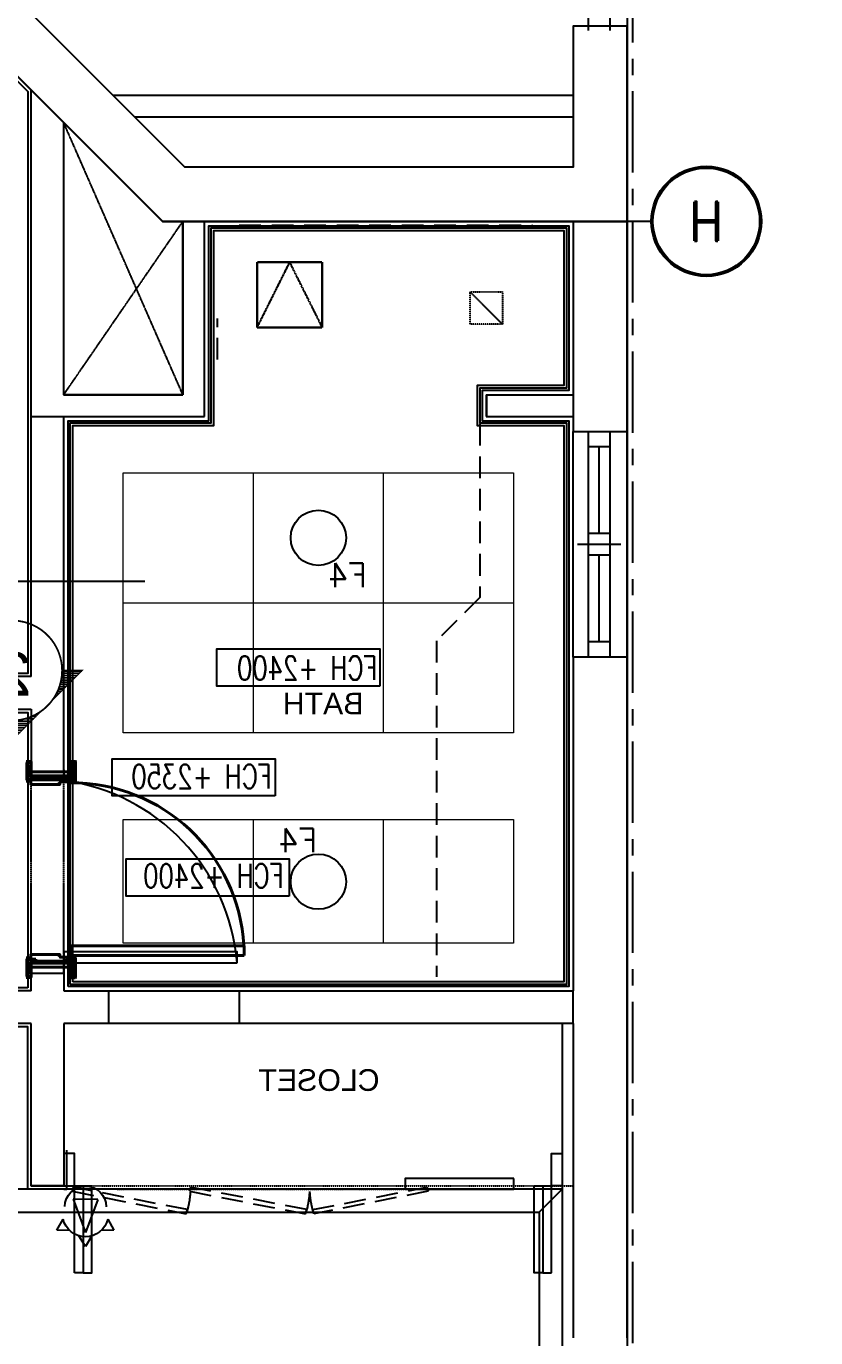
# Model space of a CAD drawing. Header units: millimetres. Extents: x 186805 to 449048, y 2167 to 51540.
# Drawn here: x 381555 to 385198, y 9782 to 15832 of the extents above; entities that cross this region are included whole.
import ezdxf
from ezdxf.enums import TextEntityAlignment as Align

# ---------------------------------------------------------------- set-up
doc = ezdxf.new("R2010")
doc.units = ezdxf.units.MM
for name, pattern in [('BC$0$DASHDOT2', [0.5, 0.25, -0.125, 0, -0.125]), ('BC$0$HIDDEN', [0.375, 0.25, -0.125]), ('BC$0$XR-BAS2-BLOCK-B$1$CENTER', [2, 1.25, -0.25, 0.25, -0.25]), ('CENTER', [2, 1.25, -0.25, 0.25, -0.25]), ('HIDDEN', [0.375, 0.25, -0.125]), ('HIDDEN2', [0.1875, 0.125, -0.0625]), ('PHANTOM2', [1.25, 0.625, -0.125, 0.125, -0.125, 0.125, -0.125]), ('TYPICAL.FLR HVAC DUCTING_xref(NID-R5-MO)$0$TYPICAL FLR.-HVAC_xref$0$HIDDEN', [0.375, 0.25, -0.125])]:
    doc.linetypes.add(name, pattern=pattern)
doc.layers.get('0').update_dxf_attribs({"linetype": 'CONTINUOUS'})
for name, color, linetype, lineweight in [('0-60x60-C', 3, 'CONTINUOUS', 13), ('1', 130, 'CONTINUOUS', 40), ('ACCESS PANEL', 170, 'CONTINUOUS', 30), ('wall', 4, 'CONTINUOUS', 25)]:
    doc.layers.add(name, color=color, linetype=linetype, lineweight=lineweight)
for name, color, linetype in [('0-cornice-C', 3, 'CONTINUOUS'), ('0TG-grid', 9, 'CENTER'), ('0TG-opening indicator', 8, 'PHANTOM2'), ('0TG-text', 4, 'CONTINUOUS'), ('5 cm Ins.plasticboard', 211, 'CONTINUOUS'), ('A-ABOVE DOOR', 1, 'HIDDEN2'), ('A-CONC-BLDG', 6, 'CONTINUOUS'), ('a-door', 4, 'CONTINUOUS'), ('a-hatch shaft', 7, 'CONTINUOUS'), ('A-JOINT', 4, 'CONTINUOUS'), ('a-wall', 140, 'CONTINUOUS'), ('A-WIND', 4, 'CONTINUOUS'), ('ALAN', 6, 'CONTINUOUS'), ('BC$0$SHORE-AXE$0$A-SYMBOLS', 55, 'CONTINUOUS'), ('BC-dim', 1, 'CONTINUOUS'), ('BC-TILES', 2, 'CONTINUOUS'), ('E-ARMATUR', 2, 'CONTINUOUS'), ('MEP', 16, 'CONTINUOUS'), ('SHADOW LINE', 151, 'CONTINUOUS'), ('SITE SURVEY ROOM$0$SITE SURVEY ROOM$0$DECORATIVE DETAILS-1$0$WALL FIXTURE DETAILS$0$ECO-WORLD DETAILS$0$FINAL ECO-1#$0$REV ECO$0$FINAL DRGS1$0$REFER', 7, 'CONTINUOUS'), ('TEXT', 3, 'CONTINUOUS')]:
    doc.layers.add(name, color=color, linetype=linetype)
doc.layers.add('D-ACC 100mm THICK', color=172, linetype='CONTINUOUS', true_color=0x0a0adb)
doc.layers.add('D-ACC-150MM THICK', color=97, linetype='CONTINUOUS', true_color=0x309d2a)
doc.styles.add('BC$0$SHORE-AXE$0$ROMAND', font='ROMAND')
doc.styles.add('BW.B$0$SAS', font='sanss___.ttf')
doc.styles.add('ROMANS_075', font='romans.shx', dxfattribs={"width": 0.75})

# ---------------------------------------------------------------- blocks, each defined once
blk = doc.blocks.new('A$C7C4A1575')
at = {"layer": 'A-ABOVE DOOR', "color": 8}
for p, q in [((67295.1, 41050), (64945.1, 41050)), ((67295.1, 40070), (67295.1, 39140)), ((67445.1, 40070), (67445.1, 39140))]:
    blk.add_line(p, q, dxfattribs=at)
at = {"layer": 'A-ABOVE DOOR', "color": 8, "linetype": 'Continuous'}
for p, q in [((64695.1, 38610), (64695.1, 37570)), ((64945.1, 38610), (64945.1, 37570))]:
    blk.add_line(p, q, dxfattribs=at)
at = {"layer": 'A-CONC-BLDG', "color": 8}
blk.add_lwpolyline([(70139, 31615.1), (70245.1, 31721.2), (70245.1, 33194.8), (66839.9, 36600), (64695.1, 36600), (64695.1, 35700), (64945.1, 35700), (64945.1, 36350), (66736.4, 36350), (69995.1, 33091.3), (69995.1, 31759)], dxfattribs=at)
at = {"layer": 'a-door', "color": 8, "lineweight": -3}
for points in [[(65045.1, 41450), (65045.1, 40900), (64995.1, 40900), (64995.1, 41050), (65045.1, 41050)], [(65085.1, 41450), (65125.1, 41450), (65125.1, 41050), (65045.1, 41050)], [(65085.1, 41050), (65085.1, 41450), (65045.1, 41450)], [(67245.1, 41450), (67245.1, 40900), (67295.1, 40900), (67295.1, 41050), (67165.1, 41050)], [(67205.1, 41050), (67205.1, 41450), (67165.1, 41450), (67165.1, 41050)], [(67205.1, 41450), (67245.1, 41450)]]:
    blk.add_lwpolyline(points, dxfattribs=at)
at = {"layer": 'a-door', "color": 8}
for points in [[(66495.1, 40020), (66495.1, 39970), (67295.1, 39970), (67295.1, 40070)], [(67445.1, 40070), (67445.1, 40020), (66495.1, 40020)], [(67295.1, 39130), (67295.1, 39180), (67445.1, 39180), (67445.1, 39130)]]:
    blk.add_lwpolyline(points, dxfattribs=at)
blk.add_arc((67414.9, 40095.1), 922.9, 184.66665, 262.53899, dxfattribs=at)
at = {"layer": 'A-JOINT', "color": 8}
blk.add_lwpolyline([(64945.1, 40300), (64995.1, 40300), (64995.1, 44900)], dxfattribs=at)
at = {"layer": 'a-wall', "color": 8}
for p, q in [((64695.1, 41750), (64695.1, 38610)), ((64945.1, 40300), (64945.1, 41750)), ((67295.1, 41050), (67445.1, 41050)), ((67295.1, 40300), (67295.1, 41050)), ((67445.1, 41050), (67445.1, 40300)), ((64945.1, 40300), (67295.1, 40300)), ((67445.1, 40300), (67685.1, 40300)), ((64945.1, 38610), (64945.1, 40150)), ((67295.1, 40150), (64945.1, 40150)), ((67295.1, 40070), (67295.1, 40150)), ((67445.1, 40150), (67685.1, 40150)), ((67445.1, 40150), (67445.1, 40070)), ((67295.1, 40070), (67445.1, 40070)), ((67445.1, 39140), (67295.1, 39140)), ((67295.1, 39140), (67295.1, 37500)), ((67295.1, 39140), (67295.1, 37500)), ((67445.1, 38850), (67445.1, 39140)), ((70145.1, 38850), (67445.1, 38850)), ((67445.1, 38700), (70145.1, 38700)), ((67445.1, 38700), (67445.1, 35994.8)), ((67445.1, 38700), (67445.1, 35994.8)), ((64695.1, 38610), (64945.1, 38610)), ((64695.1, 37570), (64695.1, 36600)), ((64945.1, 37570), (64695.1, 37570)), ((64945.1, 36600), (64945.1, 37570)), ((65345.1, 37500), (64945.1, 37500)), ((65345.1, 37500), (64945.1, 37500)), ((65345.1, 37400), (65345.1, 37500)), ((65345.1, 37400), (65345.1, 37500)), ((66645.1, 37500), (66645.1, 36600)), ((67445.1, 37500), (66645.1, 37500)), ((66645.1, 37500), (66645.1, 36600)), ((67445.1, 37500), (66645.1, 37500)), ((65345.1, 37400), (64945.1, 37400)), ((65345.1, 37400), (64945.1, 37400)), ((66745.1, 37400), (66745.1, 36600)), ((67295.1, 37400), (66745.1, 37400)), ((66745.1, 37400), (66745.1, 36600)), ((67295.1, 37400), (66745.1, 37400)), ((67295.1, 37400), (67295.1, 36144.8)), ((67295.1, 37400), (67295.1, 36144.8)), ((64945.1, 36120), (66966.4, 36120)), ((64945.1, 36020), (67066.4, 36020))]:
    blk.add_line(p, q, dxfattribs=at)
at = {"layer": 'A-WIND', "color": 8}
for p, q in [((64775.1, 37570), (64775.1, 38610)), ((64875.1, 37570), (64875.1, 38610)), ((64775.1, 38540), (64875.1, 38540)), ((64825.1, 38540), (64825.1, 38140)), ((64775.1, 38140), (64875.1, 38140)), ((64925.1, 38090), (64725.1, 38090)), ((64775.1, 38040), (64875.1, 38040)), ((64825.1, 38040), (64825.1, 37640)), ((64775.1, 37640), (64875.1, 37640)), ((64775.1, 34680), (64775.1, 35720)), ((64875.1, 34680), (64875.1, 35720))]:
    blk.add_line(p, q, dxfattribs=at)
at = {"layer": 'ALAN', "color": 8}
blk.add_lwpolyline([(60642.7, 30034), (61968.5, 31359.8), (62003.9, 31324.4), (63418.1, 32738.7), (63382.7, 32774), (64695.1, 34086.4), (64695.1, 45150), (65870.1, 45150), (65870.1, 45100), (67870.1, 45100), (67870.1, 45150), (69570.1, 45150), (69570.1, 45100), (71570.1, 45100), (71570.1, 45150), (73270.1, 45150), (73270.1, 45100), (75270.1, 45100), (75270.1, 45150), (75543.3, 45150), (75686.4, 45007), (76075.3, 45395.9, -2.414214), (78479.5, 45395.9), (83782.8, 40092.6)], format="xyb", dxfattribs=at)
blk = doc.blocks.new('A$C32DD6ECA')
at = {"layer": '0-60x60-C', "color": 16, "xscale": 0.0418312498368323, "yscale": 0.0418312498368323, "zscale": 0.0418312498368323, "rotation": 180}
blk.add_blockref('A$C7C4A1575', (4397.08, 2202.64), dxfattribs=at)
blk = doc.blocks.new('W3')
at = {"layer": 'A-WIND'}
for p, q in [((-500, 230), (-500, 30)), ((-1020, 180), (20, 180)), ((-950, 80), (-950, 180)), ((-550, 130), (-950, 130)), ((-550, 80), (-550, 180)), ((-450, 80), (-450, 180)), ((-50, 130), (-450, 130)), ((-50, 80), (-50, 180)), ((-1020, 80), (20, 80))]:
    blk.add_line(p, q, dxfattribs=at)
blk = doc.blocks.new('f44')
at = {"layer": 'E-ARMATUR', "color": 16}
blk.add_circle((0, 0), 127.5, dxfattribs=at)
blk = doc.blocks.new('BC$0$SHORE-AXE$0$A-SYM18')
at = {"color": 0, "linetype": 'ByBlock'}
blk.add_line((0, 266), (0, 0), dxfattribs=at)
for radius in [508, 500, 492]:
    blk.add_circle((0, 774), radius, dxfattribs=at)
at = {"color": 0, "linetype": 'ByBlock', "style": 'BC$0$SHORE-AXE$0$ROMAND'}
blk.add_attdef('AXE_NUMBER', text='', height=360, dxfattribs=at).set_placement((0, 774), align=Align.MIDDLE)
blk = doc.blocks.new('A$C35C014DB')
at = {"layer": 'SITE SURVEY ROOM$0$SITE SURVEY ROOM$0$DECORATIVE DETAILS-1$0$WALL FIXTURE DETAILS$0$ECO-WORLD DETAILS$0$FINAL ECO-1#$0$REV ECO$0$FINAL DRGS1$0$REFER'}
h = blk.add_hatch(dxfattribs=at)
h.set_pattern_fill('ANSI31', color=8, scale=82.345676, angle=136.12912, style=0)
h.set_pattern_definition([(358.87088, (7664.575, 10813.092), (-0.202834, -10.29121), [])])
h.paths.add_polyline_path([(3595.5, 9791.8, -0.333605), (3318.7, 9791.2), (3457.4, 9653.1)])
h.paths.add_polyline_path([(3226.1, 9975.4), (3133.9, 9975.2), (3272.6, 9837, -0.162403)])
h.paths.add_polyline_path([(3779.5, 9976.6), (3687.3, 9976.4, -0.162403), (3641.4, 9837.8)])
h.paths.add_polyline_path([(3075.5, 9863.3), (3075.2, 10011.4), (3148.7, 10011.6), (3149, 9863.4)], flags=9)
at = {"color": 8, "linetype": 'BC$0$HIDDEN', "ltscale": 400}
for p, q in [((2408.7, 12030.4), (1056.4, 12030.1)), ((2508.3, 11410.2), (2508.3, 11599.4))]:
    blk.add_line(p, q, dxfattribs=at)
at = {"color": 9}
for points in [[(6053.6, 9962.9), (6053.6, 10562.9), (6233.6, 10562.9), (6233.6, 10413.2), (7153.6, 11333.2), (7153.6, 13382.9), (6753.6, 13382.9), (6753.6, 13562.9), (7153.6, 13562.9), (7153.6, 14732.9), (6089.7, 14732.9), (5779.7, 15043), (3383.6, 12646.9), (3383.6, 9962.9)], [(3383.6, 8512.9), (6053.6, 8512.9), (6053.6, 9782.9), (3383.6, 9782.9)]]:
    blk.add_lwpolyline(points, close=True, dxfattribs=at)
at = {"color": 8, "linetype": 'BC$0$HIDDEN', "ltscale": 400}
blk.add_lwpolyline([(1298.6, 11113.4), (1298.6, 10313.4), (1498.6, 10113.4), (1498.6, 8563.3)], dxfattribs=at)
at = {"color": 9}
for points in [[(3203.6, 7582.9), (3383.6, 7582.9), (3383.6, 8332.9), (4703.6, 8332.9), (4703.6, 3762.9), (918.6, 3762.9), (918.6, 3762.9)], [(3218.6, 7582.9), (3203.6, 7582.9), (3203.6, 7762.9), (3203.6, 7762.9)]]:
    blk.add_lwpolyline(points, dxfattribs=at)
at = {"color": 8, "linetype": 'BC$0$HIDDEN', "ltscale": 400}
for points in [[(1537.6, 7573.6), (2064, 7469.8), (2069.6, 7489), (1542.7, 7592.9)], [(2638.6, 7573.6), (2103.1, 7469.8), (2097.6, 7489), (2633.4, 7592.9)], [(3179.6, 7573.6), (2653.1, 7469.8), (2647.6, 7489), (3174.4, 7592.9)]]:
    blk.add_lwpolyline(points, close=True, dxfattribs=at)
for centre, start, end in [((1675.6, 7592.9), 342.37533, 357.18675), ((2491.6, 7592.9), 182.81325, 197.62467), ((3041.6, 7592.9), 182.81325, 197.62467)]:
    blk.add_arc(centre, 407.5, start, end, dxfattribs=at)
at = {"layer": '0-60x60-C', "color": 1}
for p, q in [((1743.6, 9687.9), (1743.6, 10887.9)), ((2343.6, 9687.9), (2343.6, 10887.9)), ((2943.6, 10287.9), (1143.6, 10287.9)), ((1743.6, 8717.9), (1743.6, 9287.9)), ((2343.6, 8717.9), (2343.6, 9287.9))]:
    blk.add_line(p, q, dxfattribs=at)
blk.add_lwpolyline([(1143.6, 10887.9), (1143.6, 9687.9), (2943.6, 9687.9), (2943.6, 9687.9), (2943.6, 10887.9), (2943.6, 10887.9)], close=True, dxfattribs=at)
blk.add_lwpolyline([(1143.6, 9287.9), (1143.6, 8717.9), (2943.6, 8717.9), (2943.6, 9287.9), (1143.6, 9287.9)], dxfattribs=at)
at = {"layer": '0-cornice-C', "color": 1}
for p, q in [((1024.6, 7476.9), (918.6, 7582.9)), ((918.6, 7582.9), (3218.6, 7582.9))]:
    blk.add_line(p, q, dxfattribs=at)
at = {"layer": '0-cornice-C', "color": 5}
blk.add_line((3368.6, 7582.9), (4718.6, 7582.9), dxfattribs=at)
at = {"layer": '0-cornice-C', "color": 1}
blk.add_lwpolyline([(1024.6, 3868.9), (4597.6, 3868.9), (4597.6, 7476.9), (1024.6, 7476.9)], close=True, dxfattribs=at)
at = {"layer": '0TG-grid', "linetype": 'BC$0$XR-BAS2-BLOCK-B$1$CENTER', "ltscale": 300}
blk.add_line((593.6, 15047.9), (593.6, 1497.9), dxfattribs=at)
at = {"layer": '0TG-opening indicator', "color": 1}
for p, q in [((2668.6, 11247.9), (3218.6, 12503.1)), ((3218.6, 11247.9), (2668.6, 12047.9))]:
    blk.add_line(p, q, dxfattribs=at)
at = {"layer": '1', "color": 8}
for p, q in [((3163.6, 9468.9), (3163.6, 9554.9)), ((3165.6, 9556.9), (3188.6, 9556.9)), ((3168.1, 9474.9), (3168.1, 9548.9)), ((3170.1, 9550.9), (3186.1, 9550.9)), ((3186.1, 9540.9), (3183.1, 9540.9)), ((3183.1, 9540.9), (3183.1, 9484.9)), ((3186.1, 9550.9), (3186.1, 9540.9)), ((3188.6, 9489.9), (3188.6, 9507.9)), ((3188.6, 9507.9), (3368.6, 9507.9)), ((3368.6, 9555.9), (3368.6, 9479.9)), ((3391.6, 9555.9), (3368.6, 9555.9)), ((3368.6, 9507.9), (3368.6, 9489.9)), ((3387.1, 9550.9), (3371.1, 9550.9)), ((3371.1, 9550.9), (3371.1, 9540.9)), ((3371.1, 9540.9), (3374.1, 9540.9)), ((3374.1, 9540.9), (3374.1, 9484.9)), ((3389.1, 9474.9), (3389.1, 9548.9)), ((3186.1, 9466.9), (3165.6, 9466.9)), ((3186.1, 9474.9), (3168.1, 9474.9)), ((3168.1, 9472.9), (3168.1, 9474.9)), ((3168.1, 9474.9), (3208.1, 9474.9)), ((3208.1, 9470.9), (3170.1, 9470.9)), ((3183.1, 9484.9), (3186.1, 9484.9)), ((3186.1, 9484.9), (3186.1, 9474.9)), ((3221.1, 9479.9), (3186.1, 9479.9)), ((3186.1, 9479.9), (3186.1, 9474.9)), ((3186.1, 9474.9), (3210.1, 9474.9)), ((3210.1, 9470.9), (3186.1, 9470.9)), ((3186.1, 9470.9), (3186.1, 9464.9)), ((3188.1, 9462.9), (3234.1, 9462.9)), ((3368.6, 9489.9), (3188.6, 9489.9)), ((3206.6, 9489.9), (3206.6, 9479.9)), ((3206.6, 9479.9), (3350.6, 9479.9)), ((3208.1, 9474.9), (3208.1, 9470.9)), ((3210.1, 9474.9), (3210.1, 9470.9)), ((3261.1, 9479.9), (3226.1, 9479.9)), ((3236.1, 9460.9), (3236.1, 9459.2)), ((3236.1, 9459.2), (3237.1, 9459.2)), ((3236.1, 9457.1), (3238.1, 9457.1)), ((3236.1, 9457.1), (3236.1, 9451.9)), ((3237.1, 9459.2), (3239.1, 9459.2)), ((3238.1, 9457.1), (3239.1, 9457.1)), ((3238.1, 9449.9), (3369.1, 9449.9)), ((3239.1, 9457.1), (3239.1, 9459.2)), ((3261.1, 9479.9), (3266.1, 9479.9)), ((3331.1, 9479.9), (3266.1, 9479.9)), ((3371.1, 9479.9), (3336.1, 9479.9)), ((3347.1, 9470.9), (3347.1, 9474.9)), ((3347.1, 9474.9), (3371.1, 9474.9)), ((3371.1, 9470.9), (3347.1, 9470.9)), ((3349.1, 9474.9), (3349.1, 9470.9)), ((3389.1, 9474.9), (3349.1, 9474.9)), ((3349.1, 9470.9), (3387.1, 9470.9)), ((3350.6, 9489.9), (3350.6, 9479.9)), ((3374.1, 9484.9), (3371.1, 9484.9)), ((3371.1, 9484.9), (3371.1, 9474.9)), ((3371.1, 9474.9), (3371.1, 9479.9)), ((3371.1, 9474.9), (3389.1, 9474.9)), ((3371.1, 9451.9), (3371.1, 9470.9)), ((3371.1, 9465.9), (3391.6, 9465.9)), ((3389.1, 9472.9), (3389.1, 9474.9)), ((2386.7, 8660.7), (2386.7, 8705.7)), ((2386.7, 8705.7), (3186.7, 8705.7)), ((3186.7, 8660.7), (2386.7, 8660.7)), ((3186.7, 8705.7), (3186.7, 8660.7)), ((3188.1, 8652.9), (3234.1, 8652.9)), ((3236.1, 8658.8), (3236.1, 8663.9)), ((3236.1, 8658.8), (3238.1, 8658.8)), ((3236.1, 8654.9), (3236.1, 8656.7)), ((3236.1, 8656.7), (3237.1, 8656.7)), ((3237.1, 8656.7), (3239.1, 8656.7)), ((3238.1, 8665.9), (3369.1, 8665.9)), ((3238.1, 8658.8), (3239.1, 8658.8)), ((3239.1, 8658.8), (3239.1, 8656.7)), ((3371.1, 8663.9), (3371.1, 8644.9)), ((3163.6, 8646.9), (3163.6, 8560.9)), ((3186.1, 8648.9), (3165.6, 8648.9)), ((3168.1, 8642.9), (3168.1, 8640.9)), ((3186.1, 8640.9), (3168.1, 8640.9)), ((3168.1, 8640.9), (3168.1, 8566.9)), ((3168.1, 8640.9), (3208.1, 8640.9)), ((3208.1, 8644.9), (3170.1, 8644.9)), ((3183.1, 8574.9), (3183.1, 8630.9)), ((3183.1, 8630.9), (3186.1, 8630.9)), ((3186.1, 8644.9), (3186.1, 8650.9)), ((3210.1, 8644.9), (3186.1, 8644.9)), ((3186.1, 8635.9), (3186.1, 8640.9)), ((3186.1, 8640.9), (3210.1, 8640.9)), ((3186.1, 8630.9), (3186.1, 8640.9)), ((3221.1, 8635.9), (3186.1, 8635.9)), ((3368.6, 8625.9), (3188.6, 8625.9)), ((3188.6, 8625.9), (3188.6, 8607.9)), ((3188.6, 8607.9), (3368.6, 8607.9)), ((3206.6, 8625.9), (3206.6, 8635.9)), ((3206.6, 8635.9), (3350.6, 8635.9)), ((3208.1, 8640.9), (3208.1, 8644.9)), ((3210.1, 8640.9), (3210.1, 8644.9)), ((3261.1, 8635.9), (3226.1, 8635.9)), ((3261.1, 8635.9), (3266.1, 8635.9)), ((3331.1, 8635.9), (3266.1, 8635.9)), ((3371.1, 8635.9), (3336.1, 8635.9)), ((3371.1, 8644.9), (3347.1, 8644.9)), ((3347.1, 8644.9), (3347.1, 8640.9)), ((3347.1, 8640.9), (3371.1, 8640.9)), ((3349.1, 8640.9), (3349.1, 8644.9)), ((3349.1, 8644.9), (3387.1, 8644.9)), ((3389.1, 8640.9), (3349.1, 8640.9)), ((3350.6, 8625.9), (3350.6, 8635.9)), ((3368.6, 8559.9), (3368.6, 8635.9)), ((3368.6, 8607.9), (3368.6, 8625.9)), ((3371.1, 8649.9), (3391.6, 8649.9)), ((3371.1, 8630.9), (3371.1, 8640.9)), ((3371.1, 8640.9), (3389.1, 8640.9)), ((3371.1, 8640.9), (3371.1, 8635.9)), ((3374.1, 8630.9), (3371.1, 8630.9)), ((3374.1, 8574.9), (3374.1, 8630.9)), ((3389.1, 8642.9), (3389.1, 8640.9)), ((3389.1, 8640.9), (3389.1, 8566.9)), ((3165.6, 8558.9), (3188.6, 8558.9)), ((3170.1, 8564.9), (3186.1, 8564.9)), ((3186.1, 8574.9), (3183.1, 8574.9)), ((3186.1, 8564.9), (3186.1, 8574.9)), ((3391.6, 8559.9), (3368.6, 8559.9)), ((3371.1, 8574.9), (3374.1, 8574.9)), ((3371.1, 8564.9), (3371.1, 8574.9)), ((3387.1, 8564.9), (3371.1, 8564.9))]:
    blk.add_line(p, q, dxfattribs=at)
for centre, radius, start, end in [((3165.6, 9554.9), 2, 90, 180), ((3170.1, 9548.9), 2, 90, 180), ((3387.1, 9548.9), 2, 0, 90), ((3182.6, 8661.1), 796.8, 89.56818, 176.79568), ((3165.6, 9468.9), 2, 180, 270), ((3170.1, 9472.9), 2, 180, 270), ((3188.1, 9464.9), 2, 180, 270), ((3234.1, 9460.9), 2, 0, 90), ((3238.1, 9451.9), 2, 180, 270), ((3369.1, 9451.9), 2, 270, 0), ((3387.1, 9472.9), 2, 270, 0), ((3188.1, 8650.9), 2, 90, 180), ((3234.1, 8654.9), 2, 270, 0), ((3238.1, 8663.9), 2, 90, 180), ((3369.1, 8663.9), 2, 0, 90), ((3165.6, 8646.9), 2, 90, 180), ((3170.1, 8642.9), 2, 90, 180), ((3387.1, 8642.9), 2, 0, 90), ((3165.6, 8560.9), 2, 180, 270), ((3170.1, 8566.9), 2, 180, 270), ((3387.1, 8566.9), 2, 270, 0)]:
    blk.add_arc(centre, radius, start, end, dxfattribs=at)
at = {"layer": '5 cm Ins.plasticboard'}
blk.add_lwpolyline([(868.6, 8347.9), (918.6, 8347.9), (918.6, 3747.9)], dxfattribs=at)
at = {"layer": 'A-ABOVE DOOR', "linetype": 'Continuous'}
for p, q in [((618.6, 10038), (618.6, 11078)), ((868.6, 10038), (868.6, 11078))]:
    blk.add_line(p, q, dxfattribs=at)
at = {"layer": 'A-ABOVE DOOR'}
for p, q in [((3218.6, 8577.9), (3218.6, 9507.9)), ((3368.6, 8577.9), (3368.6, 9507.9)), ((2973.6, 7582.9), (1498.6, 7582.9))]:
    blk.add_line(p, q, dxfattribs=at)
at = {"layer": 'A-CONC-BLDG'}
blk.add_lwpolyline([(6062.5, 17032.8), (6168.6, 16926.8), (6168.6, 15453.1), (2763.4, 12047.9), (618.6, 12047.9), (618.6, 12947.9), (868.6, 12947.9), (868.6, 12297.9), (2659.8, 12297.9), (5918.6, 15556.7), (5918.6, 16888.9)], dxfattribs=at)
at = {"layer": 'a-hatch shaft', "color": 140}
blk.add_lwpolyline([(2668.6, 11247.9), (3218.6, 11247.9), (3218.6, 12503.1), (2763.4, 12047.9), (2668.6, 12047.9)], close=True, dxfattribs=at)
blk.add_lwpolyline([(2668.6, 11247.9), (3218.6, 11247.9), (3218.6, 12503.1), (2763.4, 12047.9), (2668.6, 12047.9)], close=True, dxfattribs=at)
at = {"layer": 'ACCESS PANEL', "linetype": 'HIDDEN', "ltscale": 0.4}
for p, q in [((2176.1, 11858.9), (2026.1, 11558.9)), ((2326.1, 11558.9), (2176.1, 11858.9))]:
    blk.add_line(p, q, dxfattribs=at)
at = {"layer": 'ACCESS PANEL', "linetype": 'HIDDEN2', "ltscale": 1.5}
blk.add_lwpolyline([(2026.1, 11558.9), (2326.1, 11558.9), (2326.1, 11858.9), (2026.1, 11858.9)], close=True, dxfattribs=at)
at = {"layer": 'BC-dim', "color": 2, "linetype": 'BC$0$DASHDOT2', "ltscale": 100, "const_width": 10}
blk.add_lwpolyline([(3457.2, 10205.5), (3457.2, 10387.6), (2843.3, 10387.6)], dxfattribs=at)
at = {"layer": 'BC-TILES', "color": 71}
blk.add_lwpolyline([(3198.6, 8517.9), (3198.6, 11127.9), (2548.6, 11127.9), (2548.6, 12027.9), (888.6, 12027.9), (888.6, 11267.9), (1288.6, 11267.9), (1288.6, 11127.9), (888.6, 11127.9), (888.6, 8517.9)], close=True, dxfattribs=at)
at = {"layer": 'BC-TILES'}
blk.add_lwpolyline([(3188.6, 8527.9), (3188.6, 11117.9), (2538.6, 11117.9), (2538.6, 12017.9), (898.6, 12017.9), (898.6, 11277.9), (1298.6, 11277.9), (1298.6, 11117.9), (898.6, 11117.9), (898.6, 8527.9)], close=True, dxfattribs=at)
at = {"layer": 'D-ACC 100mm THICK'}
blk.add_line((868.6, 11247.9), (868.6, 11147.9), dxfattribs=at)
blk.add_line((868.6, 11247.9), (868.6, 11147.9), dxfattribs=at)
at = {"layer": 'D-ACC-150MM THICK'}
for p, q in [((3218.6, 12503.1), (3368.6, 12653.1)), ((868.6, 8347.9), (868.6, 8497.9))]:
    blk.add_line(p, q, dxfattribs=at)
at = {"layer": 'MEP', "linetype": 'TYPICAL.FLR HVAC DUCTING_xref(NID-R5-MO)$0$TYPICAL FLR.-HVAC_xref$0$HIDDEN', "ltscale": 0.5}
blk.add_line((1193.6, 11572.9), (1343.6, 11722.9), dxfattribs=at)
at = {"layer": 'MEP'}
for p, q in [((1093.9, 7582.9), (1691.2, 7582.9)), ((1093.9, 7582.9), (1691.2, 7582.9)), ((1142.5, 7582.9), (1642.5, 7582.9)), ((1142.5, 7582.9), (1642.5, 7582.9)), ((3061.3, 7536.5), (3175, 7536.8)), ((3061.3, 7536.5), (3118.6, 7383.1)), ((3175, 7536.8), (3118.6, 7383.1)), ((3015.3, 7445.2), (2987, 7393.9)), ((3250.1, 7394.7), (3221.5, 7445.8)), ((2987, 7393.9), (3045.5, 7393.1)), ((3191.6, 7393.5), (3250.1, 7394.7)), ((3088.5, 7368.5), (3118.8, 7318.3)), ((3118.8, 7318.3), (3148.7, 7368.6))]:
    blk.add_line(p, q, dxfattribs=at)
at = {"layer": 'MEP', "linetype": 'TYPICAL.FLR HVAC DUCTING_xref(NID-R5-MO)$0$TYPICAL FLR.-HVAC_xref$0$HIDDEN', "ltscale": 0.5}
blk.add_lwpolyline([(1343.6, 11722.9), (1193.6, 11722.9), (1193.6, 11572.9), (1343.6, 11572.9)], close=True, dxfattribs=at)
at = {"layer": 'MEP'}
for points in [[(2409.8, 8347.9), (3009.8, 8347.9), (3009.8, 8497.9), (2409.8, 8497.9)], [(1142.5, 7632.9), (1642.5, 7632.9), (1642.5, 7582.9), (1142.5, 7582.9)], [(1142.5, 7632.9), (1642.5, 7632.9), (1642.5, 7582.9), (1142.5, 7582.9)]]:
    blk.add_lwpolyline(points, close=True, dxfattribs=at)
for points in [[(2617.8, 7858.2, 0, 0, 0), (2617.8, 7963.7, 0, 0, 0), (2652.2, 7963.7, 0, 0, 0), (2585.2, 8037.8, 0, 0, 0), (2617.8, 8037.8, 0, 0, 0), (2617.8, 8127.4, 60, 0, 0), (2617.8, 8277.4, 0, 0, 0)], [(2884.4, 7830.6, 0, 0, 0), (2884.4, 7963.7, 0, 0, 0), (2850, 7963.7, 0, 0, 0), (2916.9, 8037.8, 0, 0, 0), (2884.4, 8037.8, 0, 0, 0), (2884.4, 8127.4, 60, 0, 0), (2884.4, 8277.4, 0, 0, 0)], [(1232.4, 7484.4, 0, 0, 0), (1232.4, 7237.7, 75, 0, 0), (1232.4, 7087.7, 0, 0, 0)], [(1523.8, 7484.4, 0, 0, 0), (1523.8, 7237.7, 75, 0, 0), (1523.8, 7087.7, 0, 0, 0)]]:
    blk.add_lwpolyline(points, format="xyseb", dxfattribs=at)
for centre, radius, start, end in [((3118.2, 7502.8), 95.2, 0.15815, 180.15815), ((3118.3, 7470.2), 106.1, 193.65689, 346.6594)]:
    blk.add_arc(centre, radius, start, end, dxfattribs=at)
at = {"layer": 'SHADOW LINE'}
blk.add_lwpolyline([(3176.6, 8539.9), (3176.6, 11105.9), (2526.6, 11105.9), (2526.6, 12005.9), (910.6, 12005.9), (910.6, 11289.9), (1310.6, 11289.9), (1310.6, 11105.9), (910.6, 11105.9), (910.6, 8539.9)], close=True, dxfattribs=at)
at = {"layer": 'SITE SURVEY ROOM$0$SITE SURVEY ROOM$0$DECORATIVE DETAILS-1$0$WALL FIXTURE DETAILS$0$ECO-WORLD DETAILS$0$FINAL ECO-1#$0$REV ECO$0$FINAL DRGS1$0$REFER', "color": 8, "const_width": 8.23}
blk.add_lwpolyline([(3226.1, 9975.4, -1), (3687.3, 9976.4, -1), (3226.1, 9975.4)], format="xyb", dxfattribs=at)
at = {"layer": 'SITE SURVEY ROOM$0$SITE SURVEY ROOM$0$DECORATIVE DETAILS-1$0$WALL FIXTURE DETAILS$0$ECO-WORLD DETAILS$0$FINAL ECO-1#$0$REV ECO$0$FINAL DRGS1$0$REFER', "color": 1, "const_width": 4.94}
blk.add_lwpolyline([(3687.3, 9976.6), (3779.5, 9976.6), (3457.4, 9653.1), (3132.5, 9976.6), (3226.1, 9976.6)], dxfattribs=at)
at = {"layer": 'TEXT', "color": 4}
for points in [[(1759.9, 9903.6), (2512.4, 9903.6), (2512.4, 10075.4), (1759.9, 10075.4)], [(2242.4, 9397.1), (2994.9, 9397.1), (2994.9, 9568.9), (2242.4, 9568.9)], [(2178.4, 8934.7), (2930.8, 8934.7), (2930.8, 9106.5), (2178.4, 9106.5)]]:
    blk.add_lwpolyline(points, close=True, dxfattribs=at)
at = {"layer": 'wall'}
for p, q in [((3368.6, 9947.9), (3368.6, 12653.1)), ((3218.6, 11247.9), (3218.6, 12503.1)), ((618.6, 11078), (618.6, 12047.9)), ((868.6, 12047.9), (868.6, 11078)), ((2568.6, 11147.9), (2568.6, 12047.9)), ((2668.6, 11247.9), (2668.6, 12047.9)), ((1268.6, 11247.9), (868.6, 11247.9)), ((1268.6, 11247.9), (1268.6, 11147.9)), ((3218.6, 11247.9), (2668.6, 11247.9)), ((1268.6, 11147.9), (868.6, 11147.9)), ((3368.6, 11147.9), (2568.6, 11147.9)), ((3218.6, 9507.9), (3218.6, 11147.9)), ((868.6, 11078), (618.6, 11078)), ((618.6, 10038), (868.6, 10038)), ((618.6, 6897.9), (618.6, 10038)), ((868.6, 10038), (868.6, 8497.9)), ((3368.6, 9947.9), (6068.6, 9947.9)), ((6068.6, 9797.9), (3368.6, 9797.9)), ((3368.6, 9797.9), (3368.6, 9507.9)), ((3368.6, 9507.9), (3218.6, 9507.9)), ((3218.6, 8577.9), (3218.6, 8497.9)), ((3218.6, 8577.9), (3368.6, 8577.9)), ((3368.6, 8497.9), (3368.6, 8577.9)), ((3218.6, 8497.9), (868.6, 8497.9)), ((3368.6, 8497.9), (3608.6, 8497.9)), ((868.6, 8347.9), (868.6, 6897.9)), ((868.6, 8347.9), (3218.6, 8347.9)), ((3218.6, 8347.9), (3218.6, 7597.9)), ((3368.6, 8347.9), (3608.6, 8347.9)), ((3368.6, 7597.9), (3368.6, 8347.9)), ((3218.6, 7597.9), (3368.6, 7597.9))]:
    blk.add_line(p, q, dxfattribs=at)
at = {"layer": 'A-CONC-BLDG', "rotation": 270}
blk.add_blockref('W3', (618.6, 10058), dxfattribs=at)
at = {"layer": 'BC$0$SHORE-AXE$0$A-SYMBOLS'}
ref = blk.add_blockref('BC$0$SHORE-AXE$0$A-SYM18', (640.7, 12047.9), dxfattribs=dict(at, xscale=-0.5, yscale=0.5, zscale=0.5, rotation=90))
ref.add_attrib('AXE_NUMBER', 'H', dxfattribs={"layer": '0', "color": 3, "linetype": 'ByBlock', "height": 180, "style": 'BC$0$SHORE-AXE$0$ROMAND'}).set_placement((253.9, 12047.9), align=Align.MIDDLE)
at = {"layer": 'MEP', "xscale": -1, "rotation": 180}
for p in [(2043.5, 10587.9), (2043.6, 9001.8)]:
    blk.add_blockref('f44', p, dxfattribs=at)
at = {"layer": '0TG-text', "style": 'BW.B$0$SAS'}
for s, p in [('BATH', (2021.8, 9773.5)), ('CLOSET', (2040.6, 8036.8))]:
    blk.add_text(s, height=100, dxfattribs=at).set_placement(p, align=Align.CENTER)
at = {"layer": 'SITE SURVEY ROOM$0$SITE SURVEY ROOM$0$DECORATIVE DETAILS-1$0$WALL FIXTURE DETAILS$0$ECO-WORLD DETAILS$0$FINAL ECO-1#$0$REV ECO$0$FINAL DRGS1$0$REFER', "color": 3, "style": 'BW.B$0$SAS'}
blk.add_text('2', height=200, dxfattribs=at).set_placement((3367.1, 10060.5), align=Align.TOP_LEFT)
at = {"layer": 'TEXT', "color": 2, "linetype": 'Continuous', "style": 'ROMANS_075'}
for p in [(1819.6, 10360.8), (2049.1, 9137.9)]:
    blk.add_text('F4', height=110, dxfattribs=at).set_placement(p)
at = {"layer": 'TEXT', "color": 2, "linetype": 'Continuous', "char_height": 110, "attachment_point": 4, "style": 'ROMANS_075'}
for s, insert in [('FCH +2400', (1772.1, 9987.2)), ('FCH +2350', (2259.6, 9487.2)), ('FCH +2400', (2204.9, 9028.8))]:
    blk.add_mtext(s, dxfattribs=dict(at, insert=insert))

msp = doc.modelspace()

# ---------------------------------------------------------------- block references
at = {"linetype": 'ByBlock', "xscale": -1}
msp.add_blockref('A$C35C014DB', (384946.5, 2884.3), dxfattribs=at)
at = {"layer": '0-60x60-C', "color": 16, "xscale": 23.90557308239969, "yscale": 23.90557308239969, "zscale": 23.90557308239969}
msp.add_blockref('A$C32DD6ECA', (343908.2, -1123), dxfattribs=at)

doc.saveas('drawing.dxf')
